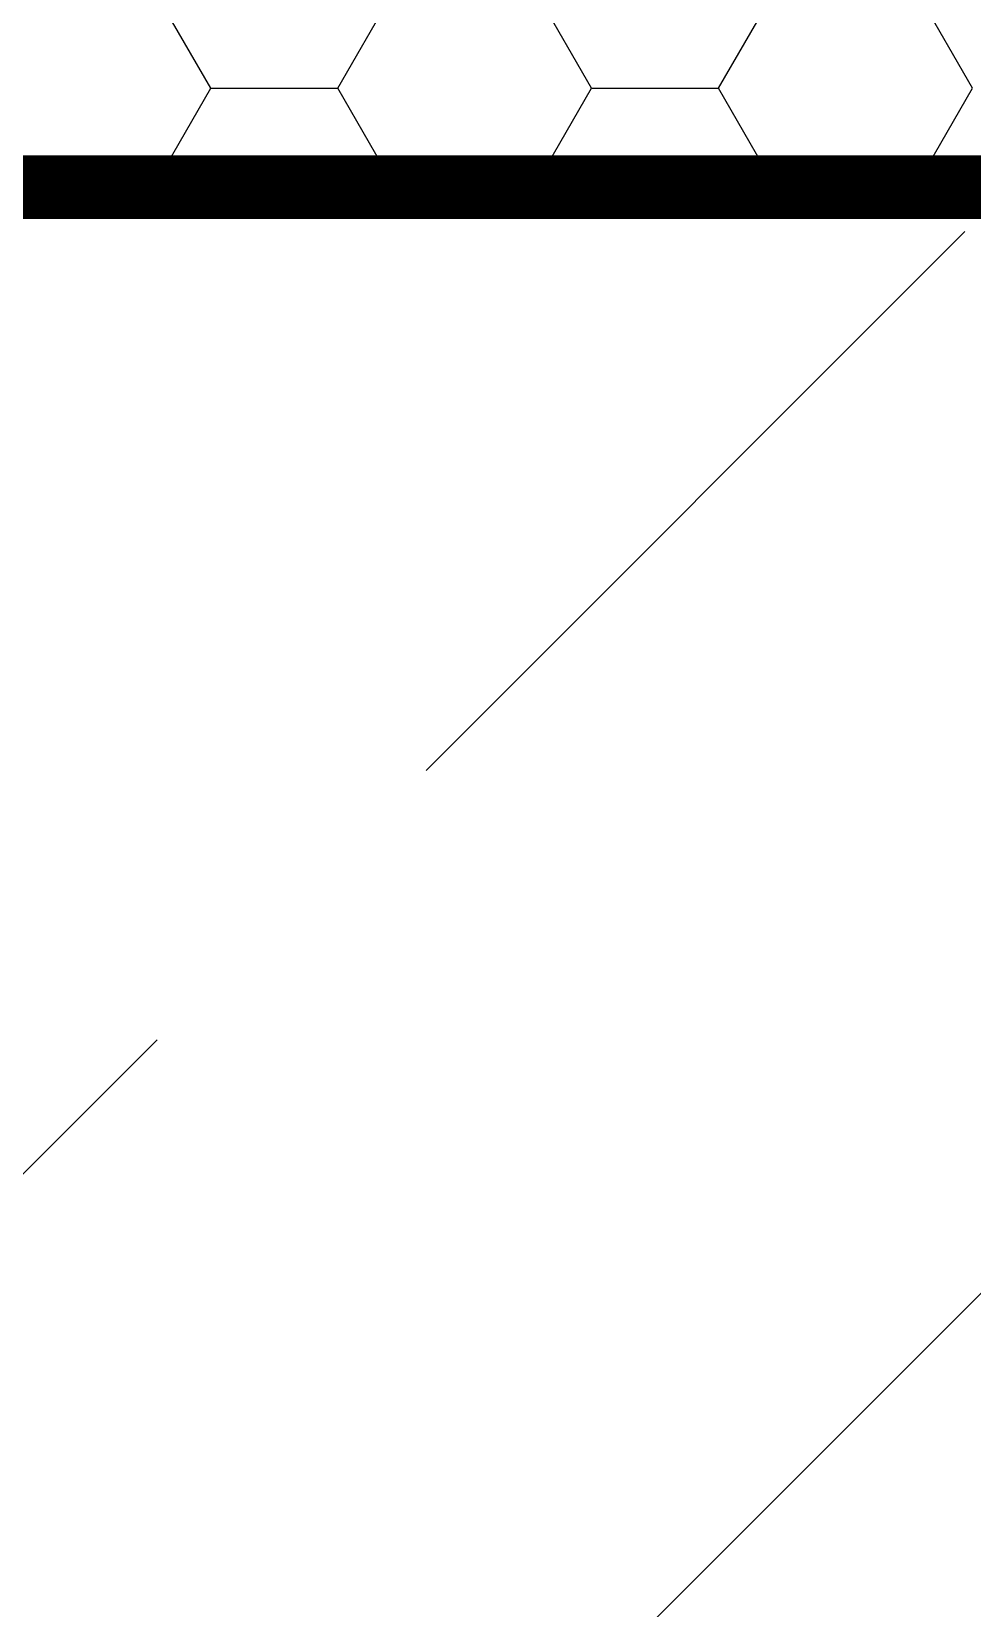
# Model space of a CAD drawing. Extents: x 0 to 21025, y 0 to 14850.
# Drawn here: x 8308.4 to 8493.7, y 11348.5 to 11658.9 of the extents above; entities that cross this region are included whole.
import ezdxf

# ---------------------------------------------------------------- set-up
doc = ezdxf.new("R2010")
doc.units = 0
doc.header["$LTSCALE"] = 175
doc.layers.get('0').update_dxf_attribs({"linetype": 'CONTINUOUS'})
for name, color, linetype in [('DECKEN', 7, 'CONTINUOUS'), ('ESTRICH', 4, 'CONTINUOUS'), ('SCHRAFFUR', 2, 'CONTINUOUS')]:
    doc.layers.add(name, color=color, linetype=linetype)

# ---------------------------------------------------------------- blocks, each defined once
blk = doc.blocks.new('*X4')
at = {"color": 0}
for p, q in [((7912.499954, 10846.968156), (7899.999954, 10868.618791)), ((7937.499995, 10846.968186), (7949.999995, 10868.618821)), ((7987.499953, 10846.968155), (7974.999953, 10868.618791)), ((8012.499994, 10846.968186), (8024.999994, 10868.618821)), ((8062.499953, 10846.968155), (8049.999953, 10868.61879)), ((7901.260032, 10827.5), (7912.499995, 10846.968186)), ((7912.5, 10846.968135), (7937.5, 10846.968135)), ((7948.739898, 10827.5), (7937.499953, 10846.968156)), ((7976.260032, 10827.5), (7987.499994, 10846.968186)), ((7987.5, 10846.968135), (8012.5, 10846.968135)), ((8023.739898, 10827.5), (8012.499953, 10846.968155)), ((8051.260032, 10827.5), (8062.499994, 10846.968186))]:
    blk.add_line(p, q, dxfattribs=at)

msp = doc.modelspace()

# ---------------------------------------------------------------- linework, layer by layer
at = {"color": 0}
for p, q in [((8386.107538, 11513.450242), (8492.173555, 11619.516259)), ((8310.571837, 11225.782507), (8606.15625, 11521.366919)), ((8227.008512, 11354.351216), (8333.074529, 11460.417233))]:
    msp.add_line(p, q, dxfattribs=at)
at = {"layer": 'DECKEN', "const_width": 12.5}
msp.add_lwpolyline([(8606.15625, 11628.282507), (6141.15625, 11628.282507), (6141.15625, 11141.921786)], dxfattribs=at)
at = {"layer": 'ESTRICH', "const_width": 12.5}
msp.add_lwpolyline([(7083.556019, 11628.282507), (8606.15625, 11628.282507)], dxfattribs=at)

# ---------------------------------------------------------------- block references
at = {"layer": 'SCHRAFFUR'}
msp.add_blockref('*X4', (431.15625, 800.782507), dxfattribs=at)

doc.saveas('drawing.dxf')
